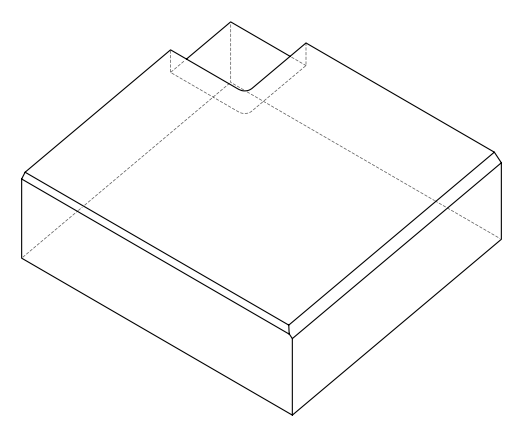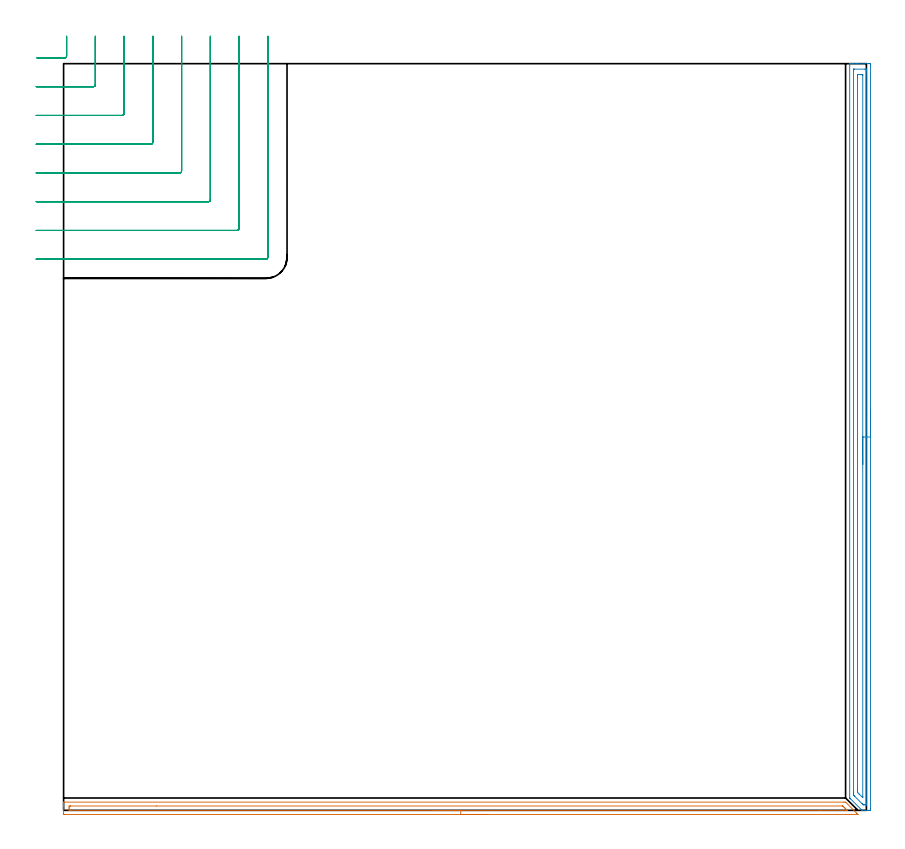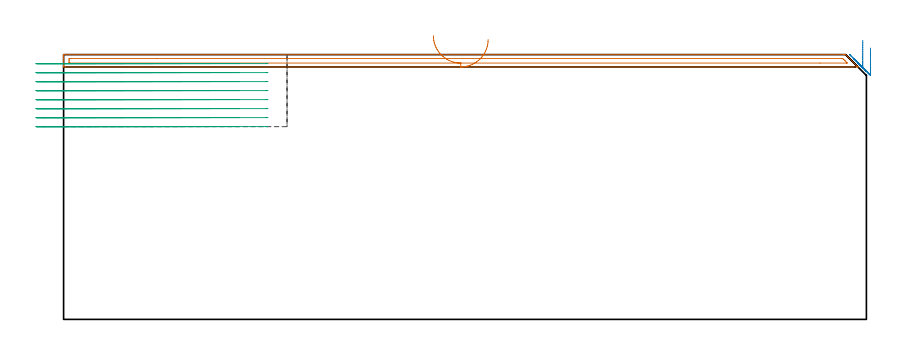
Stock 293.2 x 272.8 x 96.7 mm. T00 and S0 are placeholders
(PLAN: 3 operations, 1 tool changes, 24.8 min)
(1 AREA_MILL | FG_CHAMFER_SURFACE | UGT0205_001 | 4.78 min | 2965 mm3)
(2 AREA_MILL_1 | FG_CHAMFER_SURFACE_1 | UGT0205_001 | 6.72 min | 7824 mm3)
(3 MILL_CORNER_NOTCH_RECTANGULAR | CORNER_NOTCH_RECTANGULAR | UGT0201_132 | Follow Part, ap 3.5, ae 75% | 13.31 min | 167930 mm3)
(TOOL UGT0205_001 | Chamfer Mill 20 x 3 x 45 deg. | D20 FL50 Z2)
(TOOL UGT0201_132 | Carbide End Mill 14.0 | D14 FL30 Z4)
(OP 1 AREA_MILL)
G17 G21 G94 G90
T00 M6
G54
G17 G0 G90 X155.05 Y-1.5 S1061 M3
G43 Z106.7 H0
Z102.2
G94 G1 X155.012 Z101.328 F250.
X154.898 Z100.464
X154.709 Z99.612
X154.447 Z98.78
X154.113 Z97.974
X153.71 Z97.2
X153.242 Z96.464
X152.71 Z95.772
X152.121 Z95.129
X151.478 Z94.54
X150.786 Z94.008
X150.05 Z93.54
X149.276 Z93.137
X148.47 Z92.803
X147.638 Z92.541
X146.786 Z92.352
X145.922 Z92.238
X145.05 Z92.2
X0.63
X0.148 Y-1.495 Z92.203
X0.009 Y-1.491 Z92.205
X0. Y-1.017 Z92.678
Y1.634 Z95.329
Y2.358 Z96.058
Y2.604 Z96.304
X0.008 Y2.984 Z96.675
X0.01 Y3.004 Z96.695
X0.179 Y3. Z96.7
X285.007
X285.587 Y3.006 Z96.691
X285.639 Y2.961 Z96.661
X289.619 Y-1.017 Z92.679
X290.078 Y-1.478 Z92.221
X290.092 Y-1.497 Z92.201
X290.078 Y-1.5 Z92.2
X290.066
X145.05
Y-0.086 Z93.614
X2.37 Y-0.085 Z93.615
X2.025 Y-0.079 Z93.621
X2.01 Y0.033 Z93.733
X2.003 Y0.277 Z93.977
X2.002 Y0.75 Z94.45
X2.003 Y1.161 Z94.861
X2.01 Y1.571 Z95.271
X2.419 Y1.584 Z95.284
X2.468 Y1.585 Z95.285
X34.03 Y1.586 Z95.286
X284.364 Y1.585 Z95.285
X284.47 Y1.584 Z95.284
X284.522 Y1.581 Z95.281
X284.545 Y1.579 Z95.279
X284.579 Y1.559 Z95.259
X284.998 Y1.149 Z94.849
X285.4 Y0.75 Z94.45
X285.893 Y0.256 Z93.956
X286.115 Y0.028 Z93.728
X286.211 Y-0.073 Z93.627
X285.893 Y-0.084 Z93.616
X285.843 Y-0.085 Z93.615
X276.252 Y-0.086 Z93.614
X145.05
X144.178 Z93.652
X143.314 Z93.766
X142.462 Z93.955
X141.63 Z94.217
X140.824 Z94.551
X140.05 Z94.954
X139.314 Z95.423
X138.622 Z95.954
X137.979 Z96.543
X137.39 Z97.186
X136.858 Z97.878
X136.39 Z98.614
X135.987 Z99.388
X135.653 Z100.194
X135.391 Z101.026
X135.202 Z101.878
X135.088 Z102.743
X135.05 Z103.614
G0 Z106.7
M5
M2
(OP 2 AREA_MILL_1)
G17 G21 G94 G90
T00 M6
G54
G17 G0 G90 X294.7 Y146.35 S1061 M3
G43 Z106.7 H0
Z99.1
G94 G1 Y146.312 Z98.228 F250.
Y146.198 Z97.364
Y146.009 Z96.512
Y145.747 Z95.68
Y145.413 Z94.874
Y145.01 Z94.1
Y144.542 Z93.364
Y144.01 Z92.672
Y143.421 Z92.029
Y142.778 Z91.44
Y142.086 Z90.908
Y141.35 Z90.44
Y140.576 Z90.037
Y139.77 Z89.703
Y138.938 Z89.441
Y138.087 Z89.252
Y137.222 Z89.138
Y136.35 Z89.1
Y0.613
X294.699 Y0.327 Z89.101
X294.694 Y0.009 Z89.104
X294.692 Y0.004 Z89.106
X294.386 Y0. Z89.41
X293.84 Z89.956
X293.515 Z90.281
X292.864 Z90.936
X291.626 Z92.172
X291.601 Y0.006 Z92.198
X291.591 Y0.009 Z92.208
X291.284 Y0.316 Z92.514
X287.415 Y4.185 Z96.385
X287.159 Y4.443 Z96.637
X287.104 Y4.505 Z96.689
X287.1 Y4.632 Z96.7
Y272.533
X287.102 Y272.69 Z96.688
X287.215 Y272.696 Z96.578
X287.334 Y272.7 Z96.465
X287.634 Z96.165
X288.285 Z95.509
X289.482 Z94.315
X290.028 Z93.766
X294.113 Z89.684
X294.386 Y272.696 Z89.411
X294.693 Y272.69 Z89.104
X294.697 Y272.405 Z89.101
X294.699 Y272.087
X294.7 Y136.35 Z89.1
X293.286 Z90.514
X293.285 Y2.399 Z90.515
X293.283 Y2.07 Z90.517
X293.281 Y2.03 Z90.519
X293.28 Y2.016 Z90.52
X293.265 Y2.01 Z90.535
X293.163 Y2.005 Z90.637
X293.032 Y2.001 Z90.768
X292.643 Z91.157
X292.157 Y2.004 Z91.643
X292.066 Y2.01 Z91.734
X291.891 Y2.17 Z91.909
X291.772 Y2.281 Z92.028
X291.651 Y2.399 Z92.149
X288.971 Y5.078 Z94.829
X288.777 Y5.275 Z95.023
X288.643 Y5.413 Z95.157
X288.535 Y5.527 Z95.265
X288.521 Y5.574 Z95.279
X288.518 Y5.733 Z95.282
X288.516 Y5.971 Z95.284
X288.514 Y6.629 Z95.286
Y6.864
X288.515 Y270.301 Z95.285
X288.517 Y270.63 Z95.283
X288.518 Y270.67 Z95.282
X288.52 Y270.684 Z95.28
X288.535 Y270.69 Z95.265
X288.637 Y270.695 Z95.163
X288.768 Y270.699 Z95.032
X292.643 Y270.7 Z91.157
X293.127 Y270.698 Z90.673
X293.249 Y270.693 Z90.551
X293.272 Y270.691 Z90.528
X293.279 Y270.65 Z90.521
X293.282 Y270.539 Z90.518
X293.284 Y270.301 Z90.516
X293.286 Y269.642 Z90.514
Y269.408
Y136.35
X291.872 Z91.928
X291.871 Y4.976 Z91.929
X291.87 Y4.874 Z91.93
X291.865 Y4.67 Z91.935
X291.862 Y4.647 Z91.938
X291.852 Y4.654 Z91.948
X291.821 Y4.681 Z91.979
X291.772 Y4.728 Z92.028
X290.529 Y5.971 Z93.271
X290.028 Y6.479 Z93.772
X289.939 Y6.573 Z93.861
X289.932 Y6.762 Z93.868
X289.93 Y6.864 Z93.87
X289.929 Y6.966 Z93.871
Y7.757
Y267.724
X289.933 Y268.515 Z93.867
X289.935 Y268.611 Z93.865
X289.944 Y268.69 Z93.856
X290.028 Y268.692 Z93.772
X290.72 Y268.699 Z93.08
X290.9 Y268.7 Z92.9
X291.592 Y268.699 Z92.208
X291.772 Y268.693 Z92.028
X291.831 Y268.69 Z91.969
X291.865 Y268.678 Z91.935
X291.867 Y268.617 Z91.933
X291.87 Y268.515 Z91.93
X291.871 Y268.413 Z91.929
X291.872 Y136.35 Z91.928
Y135.478 Z91.966
Y134.614 Z92.08
Y133.762 Z92.269
Y132.93 Z92.532
Y132.124 Z92.865
Y131.35 Z93.268
Y130.614 Z93.737
Y129.922 Z94.268
Y129.279 Z94.857
Y128.69 Z95.501
Y128.159 Z96.193
Y127.69 Z96.928
Y127.287 Z97.702
Y126.953 Z98.508
Y126.691 Z99.34
Y126.502 Z100.192
Y126.388 Z101.057
Y126.35 Z101.928
G0 Z106.7
M5
M2
(OP 3 MILL_CORNER_NOTCH_RECTANGULAR)
G17 G21 G94 G90
T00 M6
G54
G17 G0 G90 X-9.678 Y274.8 S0 M3
G43 Z106.7 H0
Z93.412
G94 G1 X-6.678 F250.
X0.405 F500.
G3 X1.1 Y275.495 R0.7
G1 Y279.7
Y282.7 F250.
G0 Z106.7
X-10. Y264.3
Z93.412
G1 X-7.
X10.905 F500.
G3 X11.6 Y264.995 R0.7
G1 Y279.7
Y282.7 F250.
G0 Z106.7
X-10. Y253.8
Z93.412
G1 X-7.
X21.405 F500.
G3 X22.1 Y254.495 R0.7
G1 Y279.7
Y282.7 F250.
G0 Z106.7
X-10. Y243.3
Z93.412
G1 X-7.
X31.904 F500.
G3 X32.6 Y243.996 R0.7
G1 Y279.7
Y282.7 F250.
G0 Z106.7
X-10. Y232.8
Z93.412
G1 X-7.
X42.404 F500.
G3 X43.1 Y233.496 R0.7
G1 Y279.7
Y282.7 F250.
G0 Z106.7
X-10. Y222.3
Z93.412
G1 X-7.
X52.904 F500.
G3 X53.6 Y222.996 R0.7
G1 Y279.7
Y282.7 F250.
G0 Z106.7
X-10. Y211.8
Z93.412
G1 X-7.
X63.403 F500.
G3 X64.1 Y212.497 R0.7
G1 Y279.7
Y282.7 F250.
G0 Z106.7
X-10. Y201.3
Z93.412
G1 X-7.
X73.903 F500.
G3 X74.6 Y201.997 R0.7
G1 Y279.7
Y282.7 F250.
G0 Z106.7
X-9.678 Y274.8
Z90.125
G1 X-6.678
X0.405 F500.
G3 X1.1 Y275.495 R0.7
G1 Y279.7
Y282.7 F250.
G0 Z106.7
X-10. Y264.3
Z90.125
G1 X-7.
X10.905 F500.
G3 X11.6 Y264.995 R0.7
G1 Y279.7
Y282.7 F250.
G0 Z106.7
X-10. Y253.8
Z90.125
G1 X-7.
X21.405 F500.
G3 X22.1 Y254.495 R0.7
G1 Y279.7
Y282.7 F250.
G0 Z106.7
X-10. Y243.3
Z90.125
G1 X-7.
X31.904 F500.
G3 X32.6 Y243.996 R0.7
G1 Y279.7
Y282.7 F250.
G0 Z106.7
X-10. Y232.8
Z90.125
G1 X-7.
X42.404 F500.
G3 X43.1 Y233.496 R0.7
G1 Y279.7
Y282.7 F250.
G0 Z106.7
X-10. Y222.3
Z90.125
G1 X-7.
X52.904 F500.
G3 X53.6 Y222.996 R0.7
G1 Y279.7
Y282.7 F250.
G0 Z106.7
X-10. Y211.8
Z90.125
G1 X-7.
X63.404 F500.
G3 X64.1 Y212.496 R0.7
G1 Y279.7
Y282.7 F250.
G0 Z106.7
X-10. Y201.3
Z90.125
G1 X-7.
X73.903 F500.
G3 X74.6 Y201.997 R0.7
G1 Y279.7
Y282.7 F250.
G0 Z106.7
X-9.678 Y274.8
Z86.837
G1 X-6.678
X0.405 F500.
G3 X1.1 Y275.495 R0.7
G1 Y279.7
Y282.7 F250.
G0 Z106.7
X-10. Y264.3
Z86.837
G1 X-7.
X10.905 F500.
G3 X11.6 Y264.995 R0.7
G1 Y279.7
Y282.7 F250.
G0 Z106.7
X-10. Y253.8
Z86.837
G1 X-7.
X21.405 F500.
G3 X22.1 Y254.495 R0.7
G1 Y279.7
Y282.7 F250.
G0 Z106.7
X-10. Y243.3
Z86.837
G1 X-7.
X31.904 F500.
G3 X32.6 Y243.996 R0.7
G1 Y279.7
Y282.7 F250.
G0 Z106.7
X-10. Y232.8
Z86.837
G1 X-7.
X42.404 F500.
G3 X43.1 Y233.496 R0.7
G1 Y279.7
Y282.7 F250.
G0 Z106.7
X-10. Y222.3
Z86.837
G1 X-7.
X52.904 F500.
G3 X53.6 Y222.996 R0.7
G1 Y279.7
Y282.7 F250.
G0 Z106.7
X-10. Y211.8
Z86.837
G1 X-7.
X63.404 F500.
G3 X64.1 Y212.496 R0.7
G1 Y279.7
Y282.7 F250.
G0 Z106.7
X-10. Y201.3
Z86.837
G1 X-7.
X73.903 F500.
G3 X74.6 Y201.997 R0.7
G1 Y279.7
Y282.7 F250.
G0 Z106.7
X-9.678 Y274.8
Z83.55
G1 X-6.678
X0.405 F500.
G3 X1.1 Y275.495 R0.7
G1 Y279.7
Y282.7 F250.
G0 Z106.7
X-10. Y264.3
Z83.55
G1 X-7.
X10.905 F500.
G3 X11.6 Y264.995 R0.7
G1 Y279.7
Y282.7 F250.
G0 Z106.7
X-10. Y253.8
Z83.55
G1 X-7.
X21.405 F500.
G3 X22.1 Y254.495 R0.7
G1 Y279.7
Y282.7 F250.
G0 Z106.7
X-10. Y243.3
Z83.55
G1 X-7.
X31.904 F500.
G3 X32.6 Y243.996 R0.7
G1 Y279.7
Y282.7 F250.
G0 Z106.7
X-10. Y232.8
Z83.55
G1 X-7.
X42.404 F500.
G3 X43.1 Y233.496 R0.7
G1 Y279.7
Y282.7 F250.
G0 Z106.7
X-10. Y222.3
Z83.55
G1 X-7.
X52.904 F500.
G3 X53.6 Y222.996 R0.7
G1 Y279.7
Y282.7 F250.
G0 Z106.7
X-10. Y211.8
Z83.55
G1 X-7.
X63.404 F500.
G3 X64.1 Y212.496 R0.7
G1 Y279.7
Y282.7 F250.
G0 Z106.7
X-10. Y201.3
Z83.55
G1 X-7.
X73.903 F500.
G3 X74.6 Y201.997 R0.7
G1 Y279.7
Y282.7 F250.
G0 Z106.7
X-9.678 Y274.8
Z80.262
G1 X-6.678
X0.405 F500.
G3 X1.1 Y275.495 R0.7
G1 Y279.7
Y282.7 F250.
G0 Z106.7
X-10. Y264.3
Z80.262
G1 X-7.
X10.905 F500.
G3 X11.6 Y264.995 R0.7
G1 Y279.7
Y282.7 F250.
G0 Z106.7
X-10. Y253.8
Z80.262
G1 X-7.
X21.405 F500.
G3 X22.1 Y254.495 R0.7
G1 Y279.7
Y282.7 F250.
G0 Z106.7
X-10. Y243.3
Z80.262
G1 X-7.
X31.904 F500.
G3 X32.6 Y243.996 R0.7
G1 Y279.7
Y282.7 F250.
G0 Z106.7
X-10. Y232.8
Z80.262
G1 X-7.
X42.404 F500.
G3 X43.1 Y233.496 R0.7
G1 Y279.7
Y282.7 F250.
G0 Z106.7
X-10. Y222.3
Z80.262
G1 X-7.
X52.904 F500.
G3 X53.6 Y222.996 R0.7
G1 Y279.7
Y282.7 F250.
G0 Z106.7
X-10. Y211.8
Z80.262
G1 X-7.
X63.404 F500.
G3 X64.1 Y212.496 R0.7
G1 Y279.7
Y282.7 F250.
G0 Z106.7
X-10. Y201.3
Z80.262
G1 X-7.
X73.903 F500.
G3 X74.6 Y201.997 R0.7
G1 Y279.7
Y282.7 F250.
G0 Z106.7
X-9.678 Y274.8
Z76.975
G1 X-6.678
X0.405 F500.
G3 X1.1 Y275.495 R0.7
G1 Y279.7
Y282.7 F250.
G0 Z106.7
X-10. Y264.3
Z76.975
G1 X-7.
X10.905 F500.
G3 X11.6 Y264.995 R0.7
G1 Y279.7
Y282.7 F250.
G0 Z106.7
X-10. Y253.8
Z76.975
G1 X-7.
X21.405 F500.
G3 X22.1 Y254.495 R0.7
G1 Y279.7
Y282.7 F250.
G0 Z106.7
X-10. Y243.3
Z76.975
G1 X-7.
X31.904 F500.
G3 X32.6 Y243.996 R0.7
G1 Y279.7
Y282.7 F250.
G0 Z106.7
X-10. Y232.8
Z76.975
G1 X-7.
X42.404 F500.
G3 X43.1 Y233.496 R0.7
G1 Y279.7
Y282.7 F250.
G0 Z106.7
X-10. Y222.3
Z76.975
G1 X-7.
X52.904 F500.
G3 X53.6 Y222.996 R0.7
G1 Y279.7
Y282.7 F250.
G0 Z106.7
X-10. Y211.8
Z76.975
G1 X-7.
X63.404 F500.
G3 X64.1 Y212.496 R0.7
G1 Y279.7
Y282.7 F250.
G0 Z106.7
X-10. Y201.3
Z76.975
G1 X-7.
X73.903 F500.
G3 X74.6 Y201.997 R0.7
G1 Y279.7
Y282.7 F250.
G0 Z106.7
X-9.678 Y274.8
Z73.687
G1 X-6.678
X0.405 F500.
G3 X1.1 Y275.495 R0.7
G1 Y279.7
Y282.7 F250.
G0 Z106.7
X-10. Y264.3
Z73.687
G1 X-7.
X10.905 F500.
G3 X11.6 Y264.995 R0.7
G1 Y279.7
Y282.7 F250.
G0 Z106.7
X-10. Y253.8
Z73.687
G1 X-7.
X21.405 F500.
G3 X22.1 Y254.495 R0.7
G1 Y279.7
Y282.7 F250.
G0 Z106.7
X-10. Y243.3
Z73.687
G1 X-7.
X31.904 F500.
G3 X32.6 Y243.996 R0.7
G1 Y279.7
Y282.7 F250.
G0 Z106.7
X-10. Y232.8
Z73.687
G1 X-7.
X42.404 F500.
G3 X43.1 Y233.496 R0.7
G1 Y279.7
Y282.7 F250.
G0 Z106.7
X-10. Y222.3
Z73.687
G1 X-7.
X52.904 F500.
G3 X53.6 Y222.996 R0.7
G1 Y279.7
Y282.7 F250.
G0 Z106.7
X-10. Y211.8
Z73.687
G1 X-7.
X63.404 F500.
G3 X64.1 Y212.496 R0.7
G1 Y279.7
Y282.7 F250.
G0 Z106.7
X-10. Y201.3
Z73.687
G1 X-7.
X73.903 F500.
G3 X74.6 Y201.997 R0.7
G1 Y279.7
Y282.7 F250.
G0 Z106.7
X-9.678 Y274.8
Z70.4
G1 X-6.678
X0.405 F500.
G3 X1.1 Y275.495 R0.7
G1 Y279.7
Y282.7 F250.
G0 Z106.7
X-10. Y264.3
Z70.4
G1 X-7.
X10.905 F500.
G3 X11.6 Y264.995 R0.7
G1 Y279.7
Y282.7 F250.
G0 Z106.7
X-10. Y253.8
Z70.4
G1 X-7.
X21.405 F500.
G3 X22.1 Y254.495 R0.7
G1 Y279.7
Y282.7 F250.
G0 Z106.7
X-10. Y243.3
Z70.4
G1 X-7.
X31.904 F500.
G3 X32.6 Y243.996 R0.7
G1 Y279.7
Y282.7 F250.
G0 Z106.7
X-10. Y232.8
Z70.4
G1 X-7.
X42.404 F500.
G3 X43.1 Y233.496 R0.7
G1 Y279.7
Y282.7 F250.
G0 Z106.7
X-10. Y222.3
Z70.4
G1 X-7.
X52.904 F500.
G3 X53.6 Y222.996 R0.7
G1 Y279.7
Y282.7 F250.
G0 Z106.7
X-10. Y211.8
Z70.4
G1 X-7.
X63.404 F500.
G3 X64.1 Y212.496 R0.7
G1 Y279.7
Y282.7 F250.
G0 Z106.7
X-10. Y201.3
Z70.4
G1 X-7.
X73.903 F500.
G3 X74.6 Y201.997 R0.7
G1 Y279.7
Y282.7 F250.
G0 Z106.7
M5
M2
